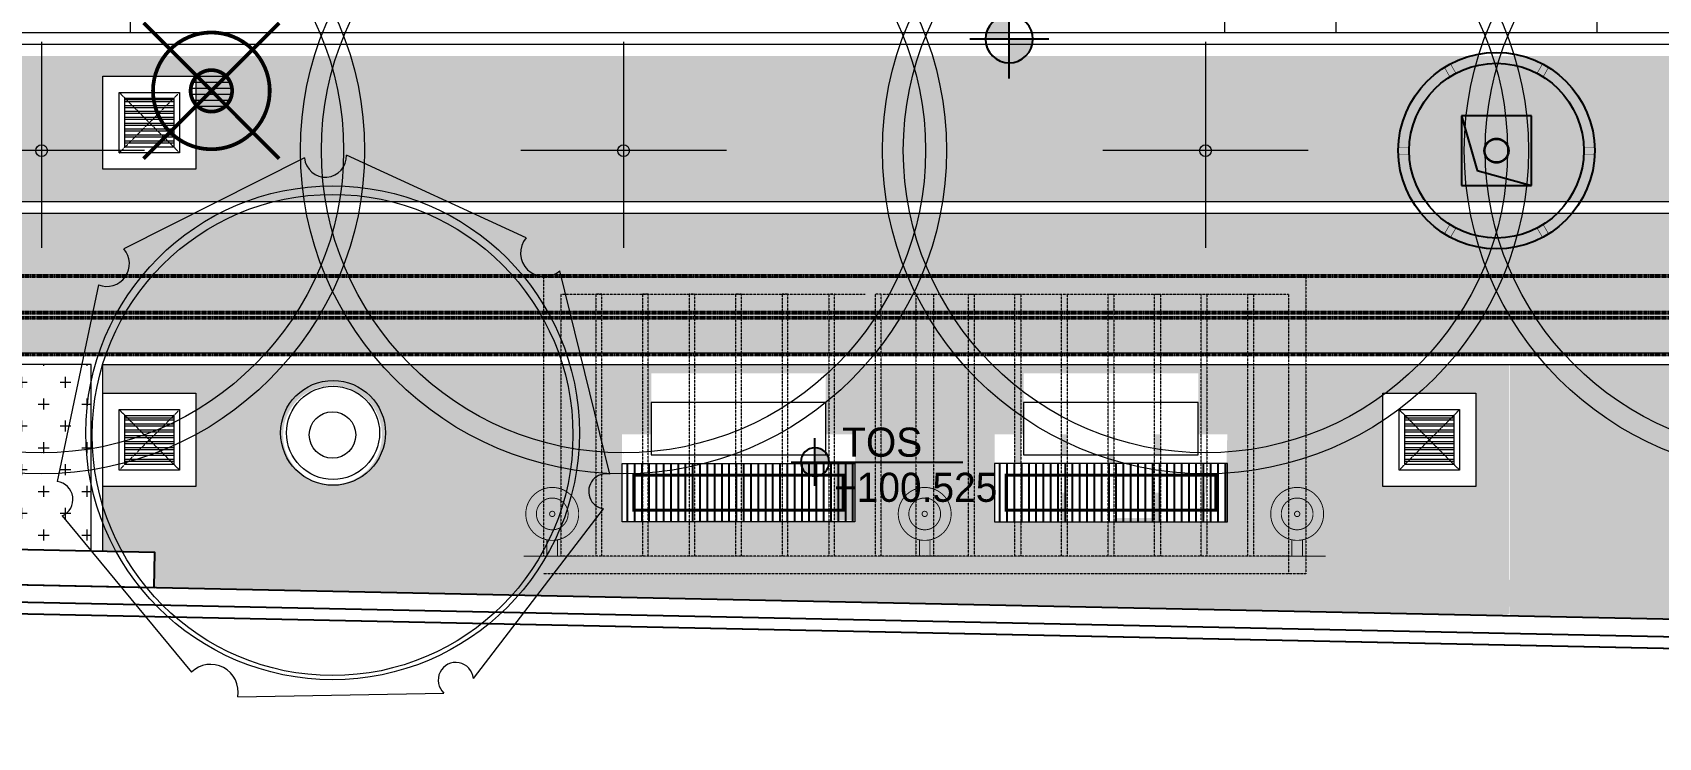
# Model space of a CAD drawing. Header units: millimetres. Extents: x 7964926 to 16080295, y -6277184 to -2986664.
# Drawn here: x 8123576 to 8137546, y -3153237 to -3147185 of the extents above; entities that cross this region are included whole.
import ezdxf

# ---------------------------------------------------------------- set-up
doc = ezdxf.new("R2010")
doc.units = ezdxf.units.MM
doc.header["$LTSCALE"] = 2000
doc.header["$MEASUREMENT"] = 0
for name, pattern in [('( Hidden )', [0.375, 0.25, -0.125]), ('1', [0, 0, 0]), ('DASHDOT', [1, 0.5, -0.25, 0, -0.25]), ('HIDDEN', [0.375, 0.25, -0.125])]:
    doc.linetypes.add(name, pattern=pattern)
for name, color, linetype in [('a-hatch', 8, 'Continuous'), ('E-TRANCH', 8, 'Continuous'), ('L - proposed trees', 74, 'Continuous'), ('L-FL', 7, 'Continuous'), ('PS$RCP', 8, 'DASHDOT')]:
    doc.layers.add(name, color=color, linetype=linetype)
for name, color, linetype, lineweight in [('L - paving', 9, 'Continuous', 5), ('L- existing trees', 76, 'Continuous', 18), ('L-CHAMBERS', 50, 'Continuous', 5), ('L-compound wall', 7, 'Continuous', 20), ('L-ELE 2', 30, 'Continuous', 15), ('L-ELE 4', 27, 'Continuous', 9), ('L-HIDDEN', 5, 'HIDDEN', 9), ('L-kerb', 24, 'Continuous', 13), ('L-lights', 213, 'Continuous', 0), ('L-Paver 400x400', 250, '1', 13), ('L-SHRUBS', 96, 'Continuous', 18)]:
    doc.layers.add(name, color=color, linetype=linetype, lineweight=lineweight)
doc.styles.add('Century Gothic', font='GOTHIC.TTF')
doc.styles.get("Standard").update_dxf_attribs({"font": 'romans.shx', "width": 0.75})

# ---------------------------------------------------------------- blocks, each defined once
blk = doc.blocks.new('tr2')
at = {"layer": 'L- existing trees', "color": 76}
for p, q in [((401995.1970289661, 55147.29130964103), (400960.7006910057, 54626.40764649663)), ((403263.7816156529, 54690.18554446454), (402235.3745674741, 55163.25570736275)), ((403744.2692394703, 53336.94819632843), (403456.702750566, 54501.69001496939)), ((400814.9449336002, 54421.02905581627), (400578.8632958847, 53295.43214612216)), ((400607.1498323255, 53098.26813930003), (401347.3135216238, 52203.02335924048)), ((402961.9934744061, 52168.2400862447), (403708.2987558024, 53138.74957791744)), ((401612.4421090515, 52063.10235540897), (402793.8304704772, 52083.96132495875))]:
    blk.add_line(p, q, dxfattribs=at)
for centre, radius in [((402155.7963706033, 53573.99469096489), 1413.501170714967), ((402155.5959569322, 53561.46897274249), 1377.023323899355), ((402155.5959569322, 53561.46897274249), 133.1154807850538)]:
    blk.add_circle(centre, radius, dxfattribs=at)
for centre, radius, start, end in [((402115.1476864221, 55157.30134670249), 120.3664746858054, 184.7695974003759, 2.836446390651354), ((403367.6698393328, 54603.54144847011), 135.2788720903965, 140.1718574198862, 311.1576893533137), ((400862.2929687702, 54541.84291974862), 129.7606572298454, 248.5997663942221, 40.67641135799115), ((400565.1585601621, 53192.85839501139), 103.4880067171258, 293.9351704157939, 82.38978340410885), ((403723.2551257618, 53238.3983010356), 100.7652468098838, 77.96245338531429, 261.4649254273576), ((401457.9823566428, 52091.57089745164), 157.0642556686082, 349.5570884024449, 134.7976733560101), ((402861.5586874661, 52158.733162347), 100.8842023398118, 5.407643402265633, 227.8299614077352)]:
    blk.add_arc(centre, radius, start, end, dxfattribs=at)
blk = doc.blocks.new('tree4 cg')
at = {"layer": 'L- existing trees'}
for p, q in [((-1329.067826276645, 1981.527579635615), (-1329.067826276645, 998.3188794304151)), ((-838.266431314405, 1461.837152149645), (-1819.869221238885, 1461.837152149645))]:
    blk.add_line(p, q, dxfattribs=at)
for centre, radius in [((-1329.442290809937, 1462.50471057964), 1542.0534387819), ((-1329.442290809937, 1462.50471057964), 1442.0534387819), ((-1329.067826276645, 1461.837152149645), 28.0860773833156)]:
    blk.add_circle(centre, radius, dxfattribs=at)
blk = doc.blocks.new('CHAMBERS')
at = {"layer": 'L-Paver 400x400', "true_color": 0x636466}
h = blk.add_hatch(dxfattribs=at)
h.set_pattern_fill('ANSI32', color=251, scale=135, angle=315)
h.set_pattern_definition([(0, (0.4799343226477504, 1.417475164402276), (1.4210854715202e-14, 50.62500000000001), []), (0, (17.35493429470807, -15.45752480719239), (1.4210854715202e-14, 50.62500000000001), [])])
h.paths.add_polyline_path([(7999084.227367846, -3148057.704323237), (7998664.227367677, -3148057.704323237), (7998664.227367676, -3148477.704323041), (7999084.227367845, -3148477.704323041)])
at = {"layer": 'L-CHAMBERS', "color": 42}
for points in [[(7999274.227367846, -3148667.704323237), (7998474.227367848, -3148667.704323237), (7998474.227367848, -3147867.704323237), (7999274.227367846, -3147867.704323237)], [(7999134.227367846, -3148527.704323237), (7998614.227367848, -3148527.704323237), (7998614.227367848, -3148007.704323237), (7999134.227367846, -3148007.704323237)], [(7999084.227367846, -3148477.704323237), (7998664.227367848, -3148477.704323237), (7998664.227367848, -3148057.704323237), (7999084.227367846, -3148057.704323237)]]:
    blk.add_lwpolyline(points, close=True, dxfattribs=at)
at = {"layer": 'L-Paver 400x400', "color": 251, "linetype": '( Hidden )', "ltscale": 0.005, "true_color": 0x636466}
for p, q in [((7998614.227367848, -3148007.704323238), (7999134.227367847, -3148527.704323237)), ((7998614.227367847, -3148527.704323237), (7999134.227367847, -3148007.704323237))]:
    blk.add_line(p, q, dxfattribs=at)
blk = doc.blocks.new('A$C3B983C50')
at = {"layer": 'PS$RCP', "linetype": 'ByBlock', "const_width": 5}
for points in [[(-447.8557621135325, 715.7089344431206), (-400.9807621135325, 634.5190528383293)], [(-395.8942378864661, 745.7089344431205), (-349.0192378864662, 664.5190528383292)], [(395.8942378864674, 745.7089344431199), (349.0192378864673, 664.5190528383288)], [(447.8557621135336, 715.7089344431198), (400.9807621135336, 634.5190528383287)], [(-843.75, 30.0000000000001), (-750, 30.0000000000001)], [(843.75, 29.99999999999979), (750, 29.99999999999979)], [(-843.75, -29.9999999999999), (-750, -29.9999999999999)], [(843.75, -30.00000000000021), (750, -30.00000000000021)], [(-447.8557621135334, -715.70893444312), (-400.9807621135333, -634.519052838329)], [(-395.8942378864671, -745.70893444312), (-349.019237886467, -664.519052838329)], [(395.8942378864666, -745.7089344431201), (349.0192378864666, -664.519052838329)], [(447.8557621135329, -715.7089344431203), (400.9807621135329, -634.519052838329)]]:
    blk.add_lwpolyline(points, dxfattribs=at)
at = {"layer": 'PS$RCP', "color": 47, "linetype": 'ByBlock'}
blk.add_lwpolyline([(-299.9999999776483, -300.0000001089647), (299.9999999701977, -300.0000001080334), (299.9999999776483, 299.9999998789281), (-299.9999999701977, 299.9999998761341)], close=True, dxfattribs=at)
blk.add_lwpolyline([(-299.9999999701977, 299.9999998761341), (-167.1100230556912, -169.3367608031259), (299.9999999701977, -300.0000001080334)], dxfattribs=at)
at = {"layer": 'PS$RCP', "linetype": 'Continuous'}
for radius in [843.75, 750]:
    blk.add_circle((0, 0), radius, dxfattribs=at)
at = {"layer": 'PS$RCP', "color": 47, "linetype": 'ByBlock'}
for radius in [105, 100]:
    blk.add_circle((0, 0), radius, dxfattribs=at)
blk = doc.blocks.new('cb 1')
at = {"layer": 'L-Paver 400x400', "true_color": 0x636466}
h = blk.add_hatch(dxfattribs=at)
h.set_pattern_fill('GRATE', color=251, scale=1300)
h.set_pattern_definition([(0, (0, 0), (0, 40.625), []), (90, (0, 0), (-162.5, 9.950255243072245e-15), [])])
h.paths.add_polyline_path([(8080577.548487278, -3139539.649760513), (8079997.548487278, -3139539.649760513), (8079997.548487278, -3140119.649760513), (8080577.548487278, -3140119.649760513)])
at = {"layer": 'L-CHAMBERS', "color": 8}
blk.add_lwpolyline([(8079807.548487278, -3140309.649760513), (8080767.548487278, -3140309.649760513), (8080767.548487278, -3139349.649760513), (8079807.548487278, -3139349.649760513)], close=True, dxfattribs=at)
at = {"layer": 'L-CHAMBERS', "color": 37}
for points in [[(8079947.548487278, -3140169.649760513), (8080627.548487278, -3140169.649760513), (8080627.548487278, -3139489.649760513), (8079947.548487278, -3139489.649760513)], [(8079997.548487278, -3140119.649760513), (8080577.548487278, -3140119.649760513), (8080577.548487278, -3139539.649760513), (8079997.548487278, -3139539.649760513)]]:
    blk.add_lwpolyline(points, close=True, dxfattribs=at)
blk = doc.blocks.new('finish lvl')
h = blk.add_hatch(color=256)
edge = h.paths.add_edge_path()
edge.add_ellipse((0.03779312691722225, 0.003030802937928456), major_axis=(-0.030468540123942, 0.030468540123942), ratio=0.9999999999984531, start_angle=-45.0000000000443, end_angle=45.00000000010281)
edge.add_line((-0.005295895751714852, 0.003030802937701083), (0.03779312691722236, 0.003030802937701083))
edge.add_line((0.03779312691722225, 0.003030802937928456), (0.03779312691722225, 0.04611982560686556))
edge = h.paths.add_edge_path()
edge.add_ellipse((0.03779312691722225, 0.003030802937928456), major_axis=(-0.030468540123909, 0.030468540123909), ratio=0.9999999999995983, start_angle=134.9999999999885, end_angle=224.999999999953)
edge.add_line((0.0808821495866141, 0.003030802938383204), (0.03779312691767689, 0.003030802938383204))
edge.add_line((0.03779312691722225, 0.003030802937928456), (0.03779312691722225, -0.04005821973088135))
for p, q in [((0.03779312691676751, 0.07484584072017242), (0.03779312691722225, -0.06878423484386076)), ((-0.03402191086343009, 0.00303080293815583), (0.4857257542894331, 0.003030802937473709))]:
    blk.add_line(p, q)
blk.add_ellipse((0.037793126917677, 0.00303080293815583), major_axis=(-0.030468540123953, 0.030468540123953), ratio=0.9999999999978331, start_param=1.570796326794534, end_param=7.85398163397412)
at = {"layer": 'L-FL'}
for tag, p in [('%%P0.00', (0.1256311287966128, 0.03566715156830469)), ('FIN.LVL.', (0.1074625354408454, -0.1030079454646966))]:
    blk.add_attdef(tag, p, '', height=0.08000000000000004, dxfattribs=at)
blk = doc.blocks.new('Up Down Lighter')
at = {"layer": 'L-lights', "const_width": 4.026690103451473}
for points in [[(62740.89469217345, 96469.9846014317, 1), (62587.55728684528, 96640.51634210645, 1)], [(62671.8928597761, 96546.72388473549, 1), (62656.55911924264, 96563.77705880298, 1)]]:
    blk.add_lwpolyline(points, format="xyb", close=True, dxfattribs=at)
blk.add_lwpolyline([(62710.2272111076, 96504.09094956673, 1), (62618.22476791077, 96606.40999397213, 1), (62710.2272111076, 96504.09094956706)], format="xyb", dxfattribs=at)
for points in [[(62641.29273102956, 96442.90090893999), (62641.29273102956, 96371.78440374228), (62687.15924798918, 96371.78440393113), (62687.15924798918, 96442.90090893999)], [(62787.52985281354, 96371.78440383708), (62540.92212620521, 96371.78440383708)]]:
    blk.add_lwpolyline(points, dxfattribs=at)
blk = doc.blocks.new('PL')
at = {"layer": 'L-lights'}
h = blk.add_hatch(dxfattribs=at)
h.set_pattern_fill('ANSI31', color=256, scale=32.5, style=0)
h.set_pattern_definition([(45, (5.943405767538934e-11, 1.438422714272747e-11), (-72.96458098368686, 72.96458098368687), [])])
edge = h.paths.add_edge_path()
edge.add_arc((-1.980708930204855e-10, -4.792233276873503e-11), 358.6952379030135, 89.65216382012761, 276.0669623147895)
edge.add_arc((-2.005542398819671e-10, -4.804645570288812e-11), 358.6952379030137, 276.0669623147899, 449.6521638201272)
at = {"layer": 'L-lights', "const_width": 65}
for points in [[(1.270153404675511e-09, -1658.684768646848), (1.270153404675511e-09, 1658.684768646877)], [(1658.676649893507, -2.17758473526645), (-1658.692887400218, -2.17758473526645)]]:
    blk.add_lwpolyline(points, dxfattribs=at)
for points in [[(6.123636782694438, 1008.676649893462, 1.057607136263516), (106.6097079497425, -1003.045588763812, 0.9455306849885294)], [(2.177584735642948, 358.6886279476718, 1.057607136266735), (37.91075155247358, -356.686204682835, 0.945530684985646)]]:
    blk.add_lwpolyline(points, format="xyb", close=True, dxfattribs=at)

msp = doc.modelspace()

# ---------------------------------------------------------------- hatches: boundary and pattern name
at = {"layer": 'a-hatch'}
h = msp.add_hatch(dxfattribs=at)
h.set_pattern_fill('ANSI31', color=8, scale=500, angle=45)
h.set_pattern_definition([(90, (0.1326889004558325, -9.601470082998276e-06), (-62.5, 1.06581410364015e-14), [])])
h.paths.add_polyline_path([(8128641.681993838, -3151384.96646662), (8130641.681993838, -3151384.96646662), (8130641.681993838, -3150884.96646662), (8128641.681993838, -3150884.96646662)])
h = msp.add_hatch(dxfattribs=at)
h.set_pattern_fill('ANSI31', color=8, scale=500, angle=45)
h.set_pattern_definition([(90, (3200.132688900456, -9.601470082998276e-06), (-62.5, 1.06581410364015e-14), [])])
h.paths.add_polyline_path([(8131841.681993838, -3151384.96646662), (8133841.681993838, -3151384.96646662), (8133841.681993838, -3150884.96646662), (8131841.681993838, -3150884.96646662)])
at = {"layer": 'L - paving'}
h = msp.add_hatch(dxfattribs=at)
h.set_pattern_fill('ANSI36', color=37, scale=1000)
h.set_pattern_definition([(45, (0, 4.5), (66.29126073623883, 243.0679560328757), [312.5, -62.5, 0, -62.5])])
edge = h.paths.add_edge_path()
edge.add_line((8151442.308953669, -3148730.466425343), (8110587.5, -3148730.466425343))
edge.add_line((8110587.5, -3148730.466425343), (8110587.500000001, -3149930.466425343))
edge.add_line((8110587.500000001, -3149930.466425343), (8149742.793959929, -3149930.466425342))
edge.add_arc((8149716.498781649, -3150646.406831219), 716.4231299791828, 37.37573519721991, 87.89657655256372, ccw=False)
edge.add_arc((8151447.767026804, -3149926.778630761), 1196.324656351864, 193.7688197318623, 450.2614053285534)
h = msp.add_hatch(dxfattribs=at)
h.set_pattern_fill('CROSS', color=45, scale=750)
h.set_pattern_definition([(0, (0, 0), (187.5, 187.5), [93.75, -281.25]), (90, (46.875, -46.875), (-187.5, 187.5), [93.75, -281.25])])
h.paths.add_polyline_path([(8116179.282607061, -3151471.869019576), (8124079.282607061, -3151637.071122737), (8124079.282607061, -3150034.966425344), (8116179.282607061, -3150034.966425344)])
h.dxf.unprotected_set("ltscale", 0)
at = {"layer": 'L-SHRUBS'}
h = msp.add_hatch(dxfattribs=at)
h.set_pattern_fill('GRASS', color=256, scale=200)
h.set_pattern_definition([(90, (-74478.60087377392, 204235.0710853068), (-141.4213562, 141.4213562), [37.5, -245.3427126]), (45, (-74478.60087377392, 204235.0710853068), (-141.4213562373095, 141.4213562373095), [37.5, -162.5]), (135, (-74478.60087377392, 204235.0710853068), (-141.4213562373095, -141.4213562373095), [37.5, -162.5])])
h.paths.add_polyline_path([(8146777.276696373, -3148633.548950177), (8146777.276696373, -3147833.548950177), (8147577.27669637, -3147833.548950177), (8147577.27669637, -3148633.548950177)])
h.paths.add_polyline_path([(8124180.375164612, -3148358.548970817), (8124180.375164612, -3147558.548970817), (8124980.37516461, -3147558.548970817), (8124980.37516461, -3148358.548970817)])
edge = h.paths.add_edge_path()
edge.add_arc((8151994.975736673, -3151184.966466623), 3800.000000003782, 62.6078948156339, 89.99999999998596)
edge.add_line((8151994.975736674, -3147384.96646662), (8110676.190326478, -3147384.96646662))
edge.add_line((8110676.190326478, -3147384.96646662), (8110676.190326476, -3148634.966425343))
edge.add_line((8110676.190326476, -3148634.966425343), (8151439.850234779, -3148634.966425342))
edge.add_arc((8151439.850234783, -3149934.966425341), 1299.999999999534, -94.13726693954641, 90.0000000002052, ccw=False)
edge.add_arc((8119091.103002861, -3150316.085970914), 32267.9467817957, 356.1086865396051, 358.37420985212555, ccw=False)
edge.add_line((8151284.658585117, -3152505.918951986), (8159891.868383001, -3152685.90998502))
edge.add_line((8159891.868383001, -3152685.90998502), (8159891.868412975, -3152685.9085515))
edge.add_line((8159891.868412975, -3152685.9085515), (8169090.584067665, -3152878.270387234))
edge.add_line((8169090.584067665, -3152878.270387234), (8169090.871898463, -3148711.442494051))
edge.add_line((8169090.871898463, -3148711.442494051), (8163195.052155473, -3148711.442688296))
edge.add_arc((8159586.253626463, -3136534.966466616), 12700.0000000042, 242.60789481565018, 286.5084868015714, ccw=False)
h = msp.add_hatch(dxfattribs=at)
h.set_pattern_fill('GRASS', color=256, scale=200)
h.set_pattern_definition([(90, (-87178.73356267437, 204235.0710949078), (-141.4213562, 141.4213562), [37.5, -245.3427126]), (45, (-87178.73356267437, 204235.0710949078), (-141.4213562373095, 141.4213562373095), [37.5, -162.5]), (135, (-87178.73356267437, 204235.0710949078), (-141.4213562373095, -141.4213562373095), [37.5, -162.5])])
h.paths.add_polyline_path([(8132066.681993838, -3151384.96646662), (8132016.681993838, -3151384.96646662), (8132016.681993838, -3150884.96646662), (8132066.681993838, -3150884.96646662)], flags=16)
h.paths.add_polyline_path([(8132866.681993838, -3151384.96646662), (8132816.681993838, -3151384.96646662), (8132816.681993838, -3150884.966466621), (8132866.68199384, -3150884.966466621)], flags=16)
h.paths.add_polyline_path([(8130466.681993837, -3150884.966466621), (8130641.681993837, -3150884.966466621), (8130641.681993838, -3151384.96646662), (8130466.681993838, -3151384.966466621)], flags=16)
h.paths.add_polyline_path([(8129216.681993837, -3150884.966466621), (8129266.681993837, -3150884.966466621), (8129266.681993838, -3151384.96646662), (8129216.681993837, -3151384.96646662)], flags=0)
h.paths.add_polyline_path([(8133591.681993839, -3150109.966648283), (8133591.68199384, -3150559.966648283), (8132091.681993839, -3150559.966648283), (8132091.681993839, -3150109.966648284)], flags=16)
h.paths.add_polyline_path([(8128891.681993839, -3150109.966648284), (8130391.68199384, -3150109.966648283), (8130391.681993839, -3150559.966648283), (8128891.681993839, -3150559.966648283)], flags=16)
edge = h.paths.add_edge_path(flags=16)
edge.add_arc((8126154.050009222, -3150640.063652064), 425, 0, 360)
h.paths.add_polyline_path([(8133819.5, -3151384.96646662), (8133644.5, -3151384.96646662), (8133666.68199384, -3150634.966648283), (8133841.681993838, -3150634.966648283)], flags=16)
h.paths.add_polyline_path([(8133616.681993839, -3150634.966648284), (8133666.681993842, -3150634.966648284), (8133666.681993839, -3151134.966648283), (8133616.681993839, -3151134.966648284)], flags=16)
h.paths.add_polyline_path([(8133616.681993838, -3151338.5), (8133266.681993839, -3151338.5), (8133266.681993839, -3150634.966648283), (8133616.681993839, -3150634.966648283)], flags=16)
h.paths.add_polyline_path([(8133616.681993837, -3151338.5), (8133266.681993839, -3151338.5), (8133266.681993838, -3151384.96646662), (8133616.681993837, -3151384.96646662)], flags=16)
h.paths.add_polyline_path([(8133266.681993839, -3151134.966648283), (8133216.681993838, -3151134.966648283), (8133216.68199384, -3150634.966648283), (8133266.681993839, -3150634.966648283)], flags=16)
h.paths.add_polyline_path([(8132816.681993837, -3151358.5), (8132466.681993839, -3151358.5), (8132466.681993839, -3151384.96646662), (8132816.681993837, -3151384.96646662)], flags=16)
h.paths.add_polyline_path([(8132866.681993838, -3151353), (8132866.681993839, -3150634.966648283), (8133216.681993838, -3150634.966648283), (8133216.681993839, -3151353)], flags=16)
h.paths.add_polyline_path([(8132466.681993839, -3151358.5), (8132466.681993839, -3150634.966648283), (8132816.681993839, -3150634.966648283), (8132816.681993839, -3151358.5)], flags=16)
h.paths.add_polyline_path([(8132466.681993838, -3151134.966648283), (8132416.681993839, -3151134.966648283), (8132416.68199384, -3150634.966648283), (8132466.681993839, -3150634.966648283)], flags=16)
h.paths.add_polyline_path([(8132416.68199384, -3150634.966648283), (8132416.681993841, -3150809.966466619), (8132466.68199384, -3150809.96646662), (8132466.681993839, -3150634.966648283), (8132816.681993839, -3150634.966648283), (8132816.681993839, -3150809.966466619), (8132866.681993839, -3150809.96646662), (8132866.681993839, -3150634.966648283), (8133216.681993837, -3150634.966648283), (8133216.681993838, -3150809.966466619), (8133266.681993838, -3150809.96646662), (8133266.681993839, -3150634.966648283), (8133591.681993837, -3150634.966648283), (8133591.681993837, -3150559.966648284), (8132091.681993837, -3150559.966648283), (8132091.681993837, -3150634.966648283)], flags=16)
h.paths.add_polyline_path([(8132066.68199384, -3150634.966648283), (8132416.681993841, -3150634.966648283), (8132416.68199384, -3151365), (8132066.68199384, -3151365)], flags=16)
h.paths.add_polyline_path([(8132416.681993837, -3151364.999999999), (8132066.68199384, -3151365), (8132066.681993837, -3151384.96646662), (8132416.681993837, -3151384.96646662)], flags=16)
h.paths.add_polyline_path([(8131841.681993838, -3150634.966648283), (8132016.681993838, -3150634.966648283), (8132016.68199384, -3151345.5), (8131841.681993838, -3151345.5)], flags=16)
h.paths.add_polyline_path([(8132016.681993838, -3151345.5), (8131841.681993837, -3151345.5), (8131841.681993838, -3151384.966466621), (8132016.681993838, -3151384.966466621)], flags=16)
h.paths.add_polyline_path([(8129216.681993837, -3151375), (8128866.681993838, -3151375), (8128866.681993839, -3151384.96646662), (8129216.681993837, -3151384.96646662)], flags=0)
h.paths.add_polyline_path([(8129616.681993837, -3151373.5), (8129266.681993837, -3151373.5), (8129266.681993838, -3151384.966466621), (8129616.681993837, -3151384.96646662)], flags=16)
h.paths.add_polyline_path([(8130016.681993837, -3151375), (8129666.681993837, -3151375), (8129666.681993839, -3151384.96646662), (8130016.681993837, -3151384.96646662)], flags=0)
h.paths.add_polyline_path([(8130066.681993838, -3151375.5), (8130016.681993837, -3151375.5), (8130016.681993837, -3151384.96646662), (8130066.681993839, -3151384.96646662)], flags=0)
h.paths.add_polyline_path([(8128641.681993837, -3151384.96646662), (8128641.681993838, -3150634.966648284), (8130641.681993838, -3150634.966648283), (8130641.681993837, -3151134.966648283), (8130641.681993837, -3151372)], flags=16)
h.paths.add_polyline_path([(8128891.681993837, -3150634.966648283), (8130391.681993837, -3150634.966648284), (8130391.681993837, -3150559.966648283), (8128891.681993837, -3150559.966648283)], flags=16)
h.paths.add_polyline_path([(8135977.276696371, -3151082.131292917), (8135177.276696373, -3151082.131292917), (8135177.276696373, -3150282.131292917), (8135977.27669637, -3150282.131292918)], flags=16)
h.paths.add_polyline_path([(8124980.375164611, -3151082.263991419), (8124182.347604929, -3151082.263991419), (8124179.282607062, -3151639.162288601), (8124628.353602182, -3151645.941372894), (8124622.026883998, -3151948.48639323), (8136230.972854434, -3152191.121414893), (8136267.556994393, -3152172.002698882), (8136273.513282578, -3151872.061833657), (8136265.577595267, -3151886.683293329), (8136265.577595267, -3150034.966425343), (8124188.111610352, -3150034.966425343), (8124186.750560202, -3150282.263991419), (8124980.37516461, -3150282.263991419)])
h = msp.add_hatch(dxfattribs=at)
h.set_pattern_fill('GRASS', color=256, scale=200)
h.set_pattern_definition([(90, (-87801.15596740693, 206817.6046282877), (-141.4213562, 141.4213562), [37.5, -245.3427126]), (45, (-87801.15596740693, 206817.6046282877), (-141.4213562373095, 141.4213562373095), [37.5, -162.5]), (135, (-87801.15596740693, 206817.6046282877), (-141.4213562373095, -141.4213562373095), [37.5, -162.5])])
h.paths.add_polyline_path([(8142816.808495079, -3150884.966243678), (8142866.808495081, -3150884.966243678), (8142866.808495083, -3151134.966425339), (8142816.808495082, -3151134.96642534)], flags=16)
h.paths.add_polyline_path([(8143216.808495079, -3150884.966243678), (8143266.808495082, -3150884.966243678), (8143266.808495082, -3151384.966243677), (8143216.808495081, -3151384.966243678)], flags=16)
h.paths.add_polyline_path([(8147266.808495082, -3150634.96642534), (8147616.808495082, -3150634.96642534), (8147616.808495081, -3151134.96642534), (8147266.808495082, -3151134.96642534)], flags=16)
h.paths.add_polyline_path([(8147591.808495084, -3150559.966425342), (8147583.886050838, -3150574.535061021), (8147583.886050838, -3150124.535061021), (8147591.808495084, -3150109.966425342)], flags=16)
h.paths.add_polyline_path([(8146866.808495082, -3151134.96642534), (8146866.808495083, -3150634.96642534), (8147216.808495082, -3150634.96642534), (8147216.808495083, -3151134.96642534)], flags=16)
h.paths.add_polyline_path([(8146466.808495082, -3151134.96642534), (8146466.808495082, -3150634.96642534), (8146816.808495085, -3150634.96642534), (8146816.808495084, -3151134.96642534)], flags=16)
h.paths.add_polyline_path([(8146066.808495083, -3150634.96642534), (8146416.808495085, -3150634.96642534), (8146416.808495084, -3151134.96642534), (8146066.808495083, -3151134.96642534)], flags=16)
h.paths.add_polyline_path([(8146416.808495084, -3150634.96642534), (8146466.808495082, -3150634.96642534), (8146466.808495081, -3151134.96642534), (8146416.808495084, -3151134.96642534)], flags=16)
h.paths.add_polyline_path([(8146016.808495083, -3151134.96642534), (8145841.808495083, -3151134.96642534), (8145841.808495082, -3150634.966425339), (8146016.808495082, -3150634.96642534)], flags=16)
h.paths.add_polyline_path([(8146066.808495082, -3151134.96642534), (8146016.808495083, -3151134.96642534), (8146016.808495085, -3150634.96642534), (8146066.808495083, -3150634.96642534)], flags=16)
h.paths.add_polyline_path([(8147841.808495082, -3151134.96642534), (8147666.808495082, -3151134.96642534), (8147666.808495084, -3150634.96642534), (8147841.808495082, -3150634.96642534)], flags=16)
h.paths.add_polyline_path([(8144641.808495082, -3151134.96642534), (8144466.808495081, -3151134.96642534), (8144466.80849508, -3150634.96642534), (8144641.808495082, -3150634.96642534)], flags=16)
h.paths.add_polyline_path([(8144641.80849508, -3151134.96642534), (8144466.80849508, -3151134.96642534), (8144466.808495082, -3151134.96642534), (8144641.808495082, -3151134.96642534)], flags=16)
h.paths.add_polyline_path([(8144416.808495081, -3150634.96642534), (8144466.808495082, -3150634.96642534), (8144466.808495081, -3151134.96642534), (8144416.808495081, -3151134.96642534)], flags=16)
h.paths.add_polyline_path([(8144466.808495081, -3151134.96642534), (8144416.80849508, -3151134.96642534), (8144416.808495082, -3151134.96642534), (8144466.808495082, -3151134.96642534)], flags=0)
h.paths.add_polyline_path([(8144066.80849508, -3150634.96642534), (8144416.80849508, -3150634.96642534), (8144416.808495081, -3151134.96642534), (8144066.808495081, -3151134.96642534)], flags=16)
h.paths.add_polyline_path([(8144416.808495079, -3151134.966425339), (8144066.80849508, -3151134.96642534), (8144066.808495082, -3151134.96642534), (8144416.808495081, -3151134.96642534)], flags=0)
h.paths.add_polyline_path([(8144016.80849508, -3150634.96642534), (8144066.808495081, -3150634.966425339), (8144066.808495081, -3151134.96642534), (8144016.808495081, -3151134.96642534)], flags=16)
h.paths.add_polyline_path([(8143666.80849508, -3150634.96642534), (8144016.80849508, -3150634.966425339), (8144016.808495081, -3151134.96642534), (8143666.80849508, -3151134.96642534)], flags=16)
h.paths.add_polyline_path([(8144016.80849508, -3151134.96642534), (8143666.808495081, -3151134.96642534), (8143671.270125952, -3151134.966425339), (8144021.270125951, -3151134.96642534)], flags=16)
h.paths.add_polyline_path([(8143266.808495081, -3150634.96642534), (8143616.808495081, -3150634.96642534), (8143616.808495081, -3151134.96642534), (8143266.808495081, -3151134.96642534)], flags=16)
h.paths.add_polyline_path([(8143616.808495079, -3151134.96642534), (8143266.808495081, -3151134.96642534), (8143266.808495083, -3151134.96642534), (8143616.808495081, -3151134.966425339)], flags=0)
h.paths.add_polyline_path([(8143666.808495081, -3151134.96642534), (8143616.808495082, -3151134.96642534), (8143616.808495081, -3150634.96642534), (8143666.808495081, -3150634.96642534)], flags=16)
h.paths.add_polyline_path([(8143666.808495081, -3151134.96642534), (8143616.808495079, -3151134.96642534), (8143616.808495081, -3151384.966243677), (8143666.808495081, -3151384.966243677)], flags=16)
h.paths.add_polyline_path([(8142866.808495081, -3150634.966425339), (8143216.808495082, -3150634.966425339), (8143216.808495081, -3151134.96642534), (8142866.808495081, -3151134.96642534)], flags=16)
h.paths.add_polyline_path([(8143216.80849508, -3151134.96642534), (8142866.808495082, -3151134.96642534), (8142866.808495083, -3151134.966425339), (8143216.808495081, -3151134.96642534)], flags=0)
h.paths.add_polyline_path([(8143266.808495082, -3151134.966425339), (8143216.808495082, -3151134.96642534), (8143216.808495081, -3150634.96642534), (8143266.808495081, -3150634.96642534)], flags=16)
h.paths.add_polyline_path([(8142641.808495082, -3150634.966425339), (8142816.808495081, -3150634.96642534), (8142816.808495082, -3151134.96642534), (8142641.808495082, -3151134.96642534)], flags=16)
h.paths.add_polyline_path([(8142816.808495081, -3151134.96642534), (8142641.808495079, -3151134.96642534), (8142641.808495082, -3151134.96642534), (8142816.808495082, -3151134.96642534)], flags=16)
h.paths.add_polyline_path([(8147591.808495083, -3150559.966425341), (8146091.808495083, -3150559.966425341), (8146091.808495083, -3150109.966425342), (8147591.808495083, -3150109.966425342)], flags=16)
h.paths.add_polyline_path([(8144391.808495083, -3150109.966425342), (8144391.808495083, -3150559.966425342), (8142891.808495083, -3150559.966425342), (8142891.808495083, -3150109.966425342)], flags=16)
edge = h.paths.add_edge_path(flags=16)
edge.add_arc((8150143.90744329, -3151629.598557688), 425, -180, 180)
h.paths.add_polyline_path([(8148946.213736384, -3151082.131292918), (8148946.213736384, -3150282.131292917), (8149746.213736382, -3150282.131292918), (8149746.213736382, -3151082.131292917)])
edge = h.paths.add_edge_path()
edge.add_line((8149662.289265705, -3150034.966425343), (8136270.535138485, -3150034.966425343))
edge.add_line((8136270.535138485, -3150034.966425343), (8136270.535138485, -3151982.501269275))
edge.add_line((8136270.535138485, -3151982.501269275), (8136270.535138485, -3152191.948727872))
edge.add_line((8136270.535138485, -3152191.948727872), (8141558.822644072, -3152297.439247913))
edge.add_line((8141558.822644072, -3152297.439247913), (8151293.748175591, -3152506.107596254))
edge.add_line((8151293.748175591, -3152506.107596254), (8151335.250542208, -3151230.751478625))
edge.add_arc((8151439.850234783, -3149934.966425336), 1300.000000006304, 201.0341397042873, 265.38491812803227, ccw=False)
edge.add_arc((8149730.817797869, -3150546.93254038), 516.53215066555, 16.34523071909641, 97.62393247464955)

# ---------------------------------------------------------------- linework, layer by layer
at = {"layer": 'E-TRANCH', "linetype": 'HIDDEN', "ltscale": 0.005}
for points in [[(8054456.308664521, -3150295.704028474), (8108928.356868251, -3150724.243818369, 0.1342539709731002), (8110101.874288439, -3150416.222482182), (8111699.50955183, -3149493.827333104, -0.1316524976123824), (8112549.50955047, -3149266.070519838), (8165776.881539777, -3149266.070519838, 0.1989123673797139), (8167191.095112538, -3148680.284077908), (8172778.487110624, -3143092.892079822, 0.1934301137967598), (8173363.827669068, -3141720.908060034), (8173934.040535343, -3114721.534767324)], [(8054456.308664521, -3150310.704809632), (8108928.203493815, -3150739.243031196, 0.1342539709731081), (8110109.374286925, -3150429.212860617), (8111707.009550313, -3149506.81771154, -0.1316524976123668), (8112549.50955047, -3149281.070516811), (8165776.881539777, -3149281.070516811, 0.1989123673797054), (8167201.701712115, -3148690.890677485), (8172789.093710201, -3143103.498679399, 0.1934301137967237), (8173378.824321915, -3141721.224781615), (8173949.037188189, -3114721.851488913)], [(8054456.308664521, -3150610.720493478), (8108925.136004473, -3151039.227348434, 0.1342539709731745), (8110259.374286994, -3150689.020481865), (8111857.009550342, -3149766.625332811, -0.13165249761225), (8112549.509550476, -3149581.070516943), (8165776.881539777, -3149581.070516943, 0.1989123673797447), (8167413.833746565, -3148903.022711934), (8173001.225744651, -3143315.630713848, 0.1934301137967891), (8173678.757439526, -3141727.559214529), (8174248.970305796, -3114728.185921969)], [(8054456.308664521, -3150625.721277516), (8108924.982630008, -3151054.226564141, 0.134253970973207), (8110266.874286921, -3150702.010862794), (8111864.509550267, -3149779.615713741, -0.1316524976123132), (8112549.509550477, -3149596.070516795), (8165776.881539777, -3149596.070516795, 0.1989123673797757), (8167424.440348178, -3148913.629313547), (8173011.832346264, -3143326.237315462, 0.1934301137968721), (8173693.754095253, -3141727.875936171), (8174263.966961522, -3114728.502643618)], [(8054456.308664521, -3150655.722845714), (8108924.675881076, -3151084.224995678, 0.1342539709731537), (8110281.874286834, -3150727.991624756), (8111879.509550177, -3149805.596475706, -0.1316524976123722), (8112549.509550479, -3149626.070516622), (8165776.881539777, -3149626.070516622, 0.1989123673797775), (8167445.653551491, -3148934.84251686), (8173033.045549577, -3143347.450518774, 0.1934301137968158), (8173723.747406826, -3141728.509379459), (8174293.960273095, -3114729.13608692)], [(8054456.308664521, -3150670.723630064), (8108924.522506607, -3151099.224211697, 0.1342539709731088), (8110289.374286916, -3150740.982005955), (8111887.009550257, -3149818.586856906, -0.1316524976124239), (8112549.50955048, -3149641.070516786), (8165776.881539777, -3149641.070516786, 0.1989123673797341), (8167456.260153324, -3148945.449118694), (8173043.65215141, -3143358.057120608, 0.1934301137968473), (8173738.744062864, -3141728.826101108), (8174308.956929133, -3114729.452808576)], [(8054456.308664521, -3150970.739316728), (8108921.455017236, -3151399.208531752, 0.1342539709730694), (8110439.374288396, -3151000.789629642), (8112037.009551694, -3150078.394480618, -0.1316524976123032), (8112549.509550497, -3149941.070519735), (8165776.881539777, -3149941.070519735, 0.1989123673796845), (8167668.392189765, -3149157.581155135), (8173255.784187852, -3143570.18915705, 0.1934301137968262), (8174038.677183291, -3141735.160534082), (8174608.890049556, -3114735.787241692)], [(8054456.308664521, -3150985.740100914), (8108921.301642769, -3151414.207747607, 0.1342539709730478), (8110446.874288396, -3151013.780010698), (8112044.509551692, -3150091.384861676, -0.1316524976123685), (8112549.509550499, -3149956.070519735), (8165776.881539777, -3149956.070519735, 0.1989123673796964), (8167678.998791483, -3149168.187756853), (8173266.39078957, -3143580.795758768, 0.1934301137968125), (8174053.673839165, -3141735.477255727), (8174623.88670543, -3114736.103963344)]]:
    msp.add_lwpolyline(points, format="xyb", dxfattribs=at)
at = {"layer": 'L-compound wall', "color": 7, "lineweight": 25}
for p, q in [((8108738.321183613, -3151616.204468373), (8174042.439517401, -3152981.821897974)), ((8108735.986214809, -3151766.188434028), (8174189.239521036, -3153134.924523263))]:
    msp.add_line(p, q, dxfattribs=at)
at = {"layer": 'L-compound wall', "lineweight": 25}
for points in [[(8175893.586245873, -3077164.374301981), (7980862.945159239, -3077508.090668121), (7978305.124828079, -3097896.607832287), (7976331.01029449, -3114636.526972916), (7971810.414036102, -3151672.070342278), (7992932.742771153, -3151954.453417468), (8024764.788228069, -3151685.265464583), (8063758.699941444, -3151406.280851228), (8108734.296880024, -3151866.177734863), (8174286.973501227, -3153236.992930519), (8175095.256693388, -3114965.032729664), (8270296.784206889, -3115122.376169953), (8270280.009804663, -3116338.856435483), (8274728.881882717, -3116451.333088821), (8275279.372631292, -3076529.724445269), (8270829.795642485, -3076468.367926075)], [(8115630.26620378, -3151460.388175969), (8115623.994077435, -3151760.322602854), (8124622.026883997, -3151948.486393229), (8124628.299010344, -3151648.551966344)]]:
    msp.add_lwpolyline(points, close=True, dxfattribs=at)
msp.add_lwpolyline([(8270829.928331669, -3076468.36793568), (8270829.928331386, -3076468.367935676), (8175893.718934774, -3077164.374311582), (7980863.07784814, -3077508.090677722), (7978305.25751698, -3097896.607841888), (7976331.142983392, -3114636.526982518), (7971810.546725001, -3151672.070351879), (7992932.875460055, -3151954.45342707), (8024764.920916971, -3151685.265474184), (8063758.832630344, -3151406.280860829), (8108734.429568924, -3151866.177744464), (8174287.106190126, -3153236.992940121), (8175095.389382288, -3114965.032739266), (8270296.916895788, -3115122.376179554), (8270280.142493565, -3116338.856445082)], dxfattribs=at)
at = {"layer": 'L-ELE 2'}
for p, q in [((8134895.316145387, -3147184.966466621), (8137135.316145385, -3147184.966466621)), ((8110676.190326476, -3148634.966425343), (8151439.850234779, -3148634.966425342)), ((8124179.282607062, -3150034.966425343), (8149742.795148844, -3150034.966425343)), ((8124179.282607061, -3151639.1622886), (8124179.282607061, -3150034.966425343)), ((8124079.282607062, -3151637.071122738), (8124079.282607062, -3150284.96646662)), ((8124179.282607062, -3151639.162288601), (8124179.282607062, -3150284.96646662))]:
    msp.add_line(p, q, dxfattribs=at)
msp.add_lwpolyline([(8124079.282607062, -3151637.071122738), (8124079.282607062, -3150034.966425344), (8116179.282607062, -3150034.966425344)], dxfattribs=at)
for points in [[(8128891.681993838, -3150359.96646662), (8128891.681993838, -3150809.96646662), (8130391.681993838, -3150809.96646662), (8130391.681993838, -3150359.96646662)], [(8132091.681993838, -3150359.96646662), (8132091.681993838, -3150809.96646662), (8133591.681993838, -3150809.96646662), (8133591.681993838, -3150359.96646662)]]:
    msp.add_lwpolyline(points, close=True, dxfattribs=at)
for points in [[(8128641.681993837, -3151384.96646662), (8128641.681993837, -3150884.96646662), (8130641.681993837, -3150884.96646662), (8130641.681993837, -3151384.96646662)], [(8133841.681993837, -3151384.96646662), (8133841.681993837, -3150884.96646662), (8131841.681993837, -3150884.96646662), (8131841.681993837, -3151384.96646662)]]:
    msp.add_lwpolyline(points, close=True, dxfattribs=at).dxf.unprotected_set("ltscale", 0)
for radius in [450, 400]:
    msp.add_circle((8126158.127703635, -3150622.038780886), radius, dxfattribs=at)
at = {"layer": 'L-ELE 4'}
for p, q in [((8110576.19032648, -3148734.966425343), (8151439.850234779, -3148734.966425342)), ((8110576.190326478, -3149934.966425345), (8149742.793959929, -3149934.966425342))]:
    msp.add_line(p, q, dxfattribs=at)
at = {"layer": 'L-HIDDEN', "ltscale": 0.002}
for p, q in [((8127966.681993832, -3149281.531467451), (8127966.681993832, -3151681.53146745)), ((8128116.681993833, -3149431.531467455), (8128116.681993837, -3151681.531467449)), ((8131166.681993835, -3149431.531467452), (8131166.68199384, -3151681.531467449)), ((8131166.681993833, -3149431.531467455), (8131166.681993837, -3151681.531467449)), ((8131316.681993835, -3149431.531467452), (8131316.68199384, -3151681.531467449)), ((8131316.681993833, -3149431.531467455), (8131316.681993837, -3151681.531467449)), ((8134366.681993833, -3149431.531467456), (8134366.681993838, -3151831.531467452)), ((8134516.681993833, -3149431.531467456), (8134516.681993837, -3151831.531467452))]:
    msp.add_line(p, q, dxfattribs=at)
for points in [[(8127966.681993832, -3149281.531467451), (8134516.681993837, -3149281.531467452), (8134516.681993837, -3151831.531467452), (8127966.681993839, -3151831.531467451)], [(8128116.681993833, -3149431.53146745), (8130729.181993838, -3149431.53146745)], [(8130879.181993838, -3149431.53146745), (8134366.681993838, -3149431.53146745), (8134366.681993836, -3151681.531467449), (8128116.681993837, -3151681.531467449)], [(8128466.681993837, -3151681.531467449), (8128466.681993835, -3149431.53146745), (8128416.681993835, -3149431.53146745), (8128416.681993837, -3151681.531467449)], [(8128866.681993837, -3151681.531467449), (8128866.681993835, -3149431.53146745), (8128816.681993835, -3149431.53146745), (8128816.681993837, -3151681.531467449)], [(8129266.681993837, -3151681.531467449), (8129266.681993835, -3149431.531467449), (8129216.681993835, -3149431.531467449), (8129216.681993837, -3151681.531467449)], [(8129666.681993837, -3151681.531467449), (8129666.681993835, -3149431.531467449), (8129616.681993835, -3149431.531467449), (8129616.681993837, -3151681.531467449)], [(8130066.681993837, -3151681.531467449), (8130066.681993835, -3149431.531467448), (8130016.681993835, -3149431.531467448), (8130016.681993837, -3151681.531467449)], [(8130466.681993837, -3151681.531467449), (8130466.681993835, -3149431.531467448), (8130416.681993835, -3149431.531467448), (8130416.681993837, -3151681.531467449)], [(8130866.681993837, -3151681.531467449), (8130866.681993835, -3149431.531467448), (8130816.681993835, -3149431.531467448), (8130816.681993837, -3151681.531467449)], [(8131616.681993837, -3151681.531467449), (8131616.68199384, -3149431.531467448), (8131666.68199384, -3149431.531467448), (8131666.681993837, -3151681.531467449)], [(8132016.681993837, -3151681.531467449), (8132016.68199384, -3149431.531467448), (8132066.68199384, -3149431.531467448), (8132066.681993837, -3151681.531467449)], [(8132416.681993837, -3151681.531467449), (8132416.68199384, -3149431.531467448), (8132466.68199384, -3149431.531467448), (8132466.681993837, -3151681.531467449)], [(8132816.681993837, -3151681.531467449), (8132816.68199384, -3149431.531467449), (8132866.68199384, -3149431.531467449), (8132866.681993837, -3151681.531467449)], [(8133216.681993837, -3151681.531467449), (8133216.68199384, -3149431.531467449), (8133266.68199384, -3149431.531467449), (8133266.681993837, -3151681.531467449)], [(8133616.681993837, -3151681.531467449), (8133616.68199384, -3149431.53146745), (8133666.68199384, -3149431.53146745), (8133666.681993837, -3151681.531467449)], [(8134016.681993837, -3151681.531467449), (8134016.68199384, -3149431.53146745), (8134066.68199384, -3149431.53146745), (8134066.681993837, -3151681.531467449)]]:
    msp.add_lwpolyline(points, dxfattribs=at)
at = {"layer": 'L-kerb'}
for p, q in [((8107676.253577098, -3147184.96646662), (8151994.975736674, -3147184.96646662)), ((8107676.253577098, -3147284.966466619), (8151994.975736674, -3147284.966466623))]:
    msp.add_line(p, q, dxfattribs=at)
at = {"layer": 'L-lights', "linetype": 'HIDDEN', "ltscale": 0.003, "const_width": 25.65}
for points in [[(8128741.549304937, -3151284.966457019), (8130541.549304937, -3151284.966457019), (8130541.549304937, -3150984.966457019), (8128741.549304937, -3150984.966457019)], [(8131941.549304937, -3151284.966457019), (8133741.549304937, -3151284.966457019), (8133741.549304937, -3150984.966457019), (8131941.549304937, -3150984.966457019)]]:
    msp.add_lwpolyline(points, close=True, dxfattribs=at)

# ---------------------------------------------------------------- block references
at = {"layer": 'L - proposed trees', "color": 1, "xscale": 1.8, "yscale": 1.8, "zscale": 1.8}
for p in [(8126046.37209652, -3150830.30688347), (8131046.37209652, -3150830.30688347), (8136046.37209652, -3150830.30688347), (8141046.37209652, -3150830.30688347)]:
    msp.add_blockref('tree4 cg', p, dxfattribs=at)
at = {"layer": 'L- existing trees', "xscale": 1.5, "yscale": 1.5, "zscale": 1.5, "rotation": 3.160513407160135e-06}
msp.add_blockref('tr2', (7522920.660505611, -3230982.300386355), dxfattribs=at)
at = {"layer": 'L-CHAMBERS', "color": 8}
for name, p in [('cb 1', (43649.99719063751, -6875.316706106532)), ('cb 1', (54008.77452810667, -6875.316706106532)), ('cb 1', (57208.77452810481, -6875.316706106532)), ('CHAMBERS', (125706.147796764, 309.1553524201736)), ('CHAMBERS', (125706.147796764, -2414.55966818193)), ('CHAMBERS', (136703.0493285246, -2414.426969680469)), ('CHAMBERS', (136703.0493285246, -2414.426969680469))]:
    msp.add_blockref(name, p, dxfattribs=at)
at = {"layer": 'L-FL', "ltscale": 0.5}
ref = msp.add_blockref('finish lvl', (8131953.481186821, -3147419.839158612), dxfattribs=dict(at, xscale=-4725.606725105103, yscale=4725.606725105103, zscale=4725.606725105103, rotation=269.999789463032))
ref.add_attrib('FIN.LVL.', 'TOK', (8131891.98519249, -3146931.000286623, 1.815885305421428e-06), dxfattribs={"ltscale": 0.5, "height": 416.5668000038458, "rotation": 89.99978955546835, "style": 'Century Gothic'})
ref.add_attrib('%%P0.00', '+100.075', (8132537.839172128, -3146968.470326371), dxfattribs={"ltscale": 0.5, "height": 416.5668000038458, "rotation": 89.99978955546835, "style": 'Century Gothic'})
ref = msp.add_blockref('finish lvl', (8130191.565421276, -3150863.51534296), dxfattribs=dict(at, xscale=-2835.364035036885, yscale=2835.364035036885, zscale=2835.364035036885, rotation=179.9995789259712))
ref.add_attrib('FIN.LVL.', 'TOS', (8130532.783973452, -3150826.619175927, 1.089531183242798e-06), dxfattribs={"ltscale": 0.5, "height": 249.9400799999999, "rotation": 359.9995789828707, "style": 'Century Gothic'})
ref.add_attrib('%%P0.00', '+100.525', (8130462.385432151, -3151214.131128652), dxfattribs={"ltscale": 0.5, "height": 249.9400799999999, "rotation": 359.9995789828707, "style": 'Century Gothic'})
at = {"layer": 'L-lights', "color": 6, "xscale": 0.497007000161001, "yscale": 0.497007000161001, "zscale": 0.497007000161001, "rotation": 135.0000000000014}
msp.add_blockref('PL', (8125112.852751079, -3147685.72889728, -4.048684941483925e-05), dxfattribs=at)
at = {"layer": 'L-lights', "color": 6, "xscale": 1.98288, "yscale": 1.98288, "zscale": 1.98288}
for p in [(8003785.908874859, -3342775.215316528), (8006985.908874859, -3342775.215316528), (8010185.908874859, -3342775.215316529)]:
    msp.add_blockref('Up Down Lighter', p, dxfattribs=at)
at = {"layer": 'PS$RCP', "color": 7}
msp.add_blockref('A$C3B983C50', (8136154.182698126, -3148199.000018773), dxfattribs=at)

doc.saveas('drawing.dxf')
